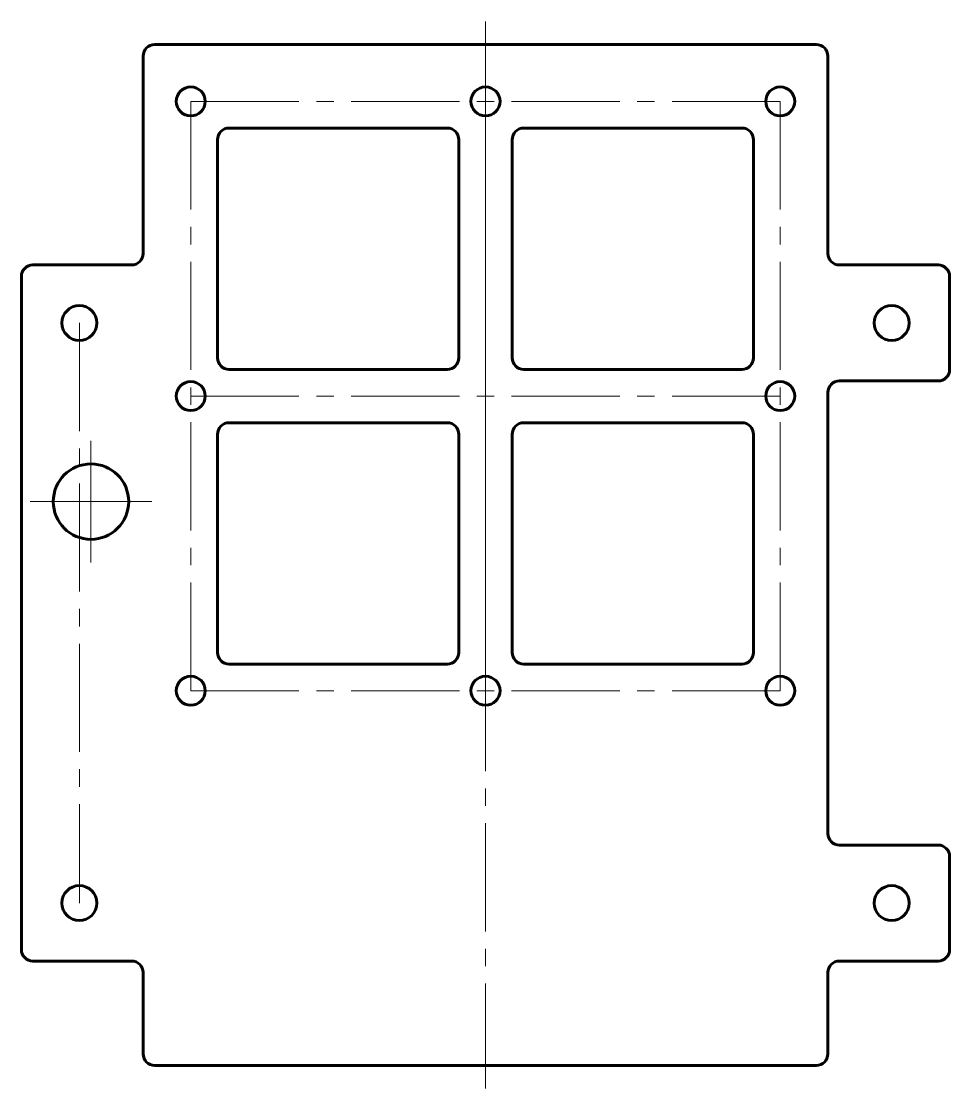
# Model space of a CAD drawing. Header units: millimetres. Extents: x -40 to 40, y -71 to 21.
import ezdxf

# ---------------------------------------------------------------- set-up
doc = ezdxf.new("R2010")
doc.units = ezdxf.units.MM
doc.linetypes.add('K5LT_AXLED', pattern=[13.825, 9.325, -1.5, 1.5, -1.5])
doc.linetypes.add('K5LT_BASIC', pattern=[0])

# ---------------------------------------------------------------- blocks, each defined once
blk = doc.blocks.new('U1')
at = {"color": 30, "linetype": 'K5LT_AXLED', "lineweight": 18, "true_color": 0xff8000}
for q in [(-34, -15.15), (-39.25, -20.4), (-34, -25.65), (-28.75, -20.4)]:
    blk.add_line((-34, -20.4), q, dxfattribs=at)
blk = doc.blocks.new('U0')
at = {"color": 30, "linetype": 'K5LT_AXLED', "lineweight": 18, "true_color": 0xff8000}
for p, q in [((0, 21), (0, -71)), ((-25.4, 14.1), (-25.4, -36.7)), ((25.4, 14.1), (-25.4, 14.1)), ((0, 14.1), (0, -36.7)), ((25.4, -36.7), (25.4, 14.1)), ((-35, -5), (-35, -55)), ((-25.4, -11.3), (25.4, -11.3)), ((-25.4, -36.7), (25.4, -36.7))]:
    blk.add_line(p, q, dxfattribs=at)
at = {"color": 150, "linetype": 'K5LT_BASIC', "lineweight": 60, "true_color": 0x0080ff}
for p, q in [((28.5, 19), (-28.5, 19)), ((-29.5, 18), (-29.5, 1)), ((29.5, 18), (29.5, 1)), ((-3.3, 11.8), (-22.1, 11.8)), ((3.3, 11.8), (22.1, 11.8)), ((3.3, 11.8), (22.1, 11.8)), ((-23.1, -8), (-23.1, 10.8)), ((-2.3, -8), (-2.3, 10.8)), ((2.3, -8), (2.3, 10.8)), ((2.3, -8), (2.3, 10.8)), ((23.1, -8), (23.1, 10.8)), ((23.1, -8), (23.1, 10.8)), ((-39, 0), (-30.5, 0)), ((39, 0), (30.5, 0)), ((38, 0), (31.5, 0)), ((-40, -5), (-40, -1)), ((40, -5), (40, -1)), ((40, -5), (40, -2)), ((-40, -5), (-40, -9)), ((40, -5), (40, -8)), ((40, -5), (40, -9)), ((-40, -9), (-40, -52)), ((-3.3, -9), (-22.1, -9)), ((3.3, -9), (22.1, -9)), ((3.3, -9), (22.1, -9)), ((39, -10), (30.5, -10)), ((38, -10), (31.5, -10)), ((29.5, -11), (29.5, -49)), ((-3.3, -13.6), (-22.1, -13.6)), ((3.3, -13.6), (22.1, -13.6)), ((3.3, -13.6), (22.1, -13.6)), ((3.3, -13.6), (22.1, -13.6)), ((3.3, -13.6), (22.1, -13.6)), ((-23.1, -14.6), (-23.1, -33.4)), ((-2.3, -14.6), (-2.3, -33.4)), ((2.3, -14.6), (2.3, -33.4)), ((2.3, -14.6), (2.3, -33.4)), ((2.3, -14.6), (2.3, -33.4)), ((2.3, -14.6), (2.3, -33.4)), ((23.1, -14.6), (23.1, -33.4)), ((23.1, -14.6), (23.1, -33.4)), ((-3.3, -34.4), (-22.1, -34.4)), ((3.3, -34.4), (22.1, -34.4)), ((3.3, -34.4), (22.1, -34.4)), ((3.3, -34.4), (22.1, -34.4)), ((3.3, -34.4), (22.1, -34.4)), ((39, -50), (30.5, -50)), ((38, -50), (31.5, -50)), ((38, -50), (31.5, -50)), ((38, -50), (31.5, -50)), ((-40, -55), (-40, -51)), ((40, -55), (40, -51)), ((-40, -55), (-40, -52)), ((40, -55), (40, -52)), ((40, -55), (40, -52)), ((40, -55), (40, -52)), ((-40, -55), (-40, -58)), ((-40, -55), (-40, -59)), ((40, -55), (40, -58)), ((40, -55), (40, -58)), ((40, -55), (40, -58)), ((40, -55), (40, -59)), ((-39, -60), (-30.5, -60)), ((-38, -60), (-31.5, -60)), ((39, -60), (30.5, -60)), ((38, -60), (31.5, -60)), ((38, -60), (31.5, -60)), ((38, -60), (31.5, -60)), ((-29.5, -61), (-29.5, -68)), ((29.5, -61), (29.5, -68)), ((-28.5, -69), (28.5, -69))]:
    blk.add_line(p, q, dxfattribs=at)
for centre, radius in [((-25.4, 14.1), 1.25), ((0, 14.1), 1.25), ((25.4, 14.1), 1.25), ((-35, -5), 1.5), ((35, -5), 1.5), ((35, -5), 1.5), ((-25.4, -11.3), 1.25), ((25.4, -11.3), 1.25), ((-34, -20.4), 3.25), ((-25.4, -36.7), 1.25), ((0, -36.7), 1.25), ((25.4, -36.7), 1.25), ((-35, -55), 1.5), ((-35, -55), 1.5), ((35, -55), 1.5), ((35, -55), 1.5), ((35, -55), 1.5), ((35, -55), 1.5)]:
    blk.add_circle(centre, radius, dxfattribs=at)
for centre, start, end in [((-28.5, 18), 90, 180), ((28.5, 18), 0, 90), ((-22.1, 10.8), 90, 180), ((-3.3, 10.8), 0, 90), ((3.3, 10.8), 90, 180), ((3.3, 10.8), 90, 180), ((22.1, 10.8), 0, 90), ((22.1, 10.8), 0, 90), ((-30.5, 1), 270, 0), ((30.5, 1), 180, 270), ((-39, -1), 90, 180), ((39, -1), 0, 90), ((-22.1, -8), 180, 270), ((-3.3, -8), 270, 0), ((3.3, -8), 180, 270), ((3.3, -8), 180, 270), ((22.1, -8), 270, 0), ((22.1, -8), 270, 0), ((39, -9), 270, 0), ((30.5, -11), 90, 180), ((-22.1, -14.6), 90, 180), ((-3.3, -14.6), 0, 90), ((3.3, -14.6), 90, 180), ((3.3, -14.6), 90, 180), ((3.3, -14.6), 90, 180), ((3.3, -14.6), 90, 180), ((22.1, -14.6), 0, 90), ((22.1, -14.6), 0, 90), ((22.1, -14.6), 0, 90), ((22.1, -14.6), 0, 90), ((-22.1, -33.4), 180, 270), ((-3.3, -33.4), 270, 0), ((3.3, -33.4), 180, 270), ((3.3, -33.4), 180, 270), ((3.3, -33.4), 180, 270), ((3.3, -33.4), 180, 270), ((22.1, -33.4), 270, 0), ((22.1, -33.4), 270, 0), ((22.1, -33.4), 270, 0), ((22.1, -33.4), 270, 0), ((30.5, -49), 180, 270), ((39, -51), 0, 90), ((-39, -59), 180, 270), ((39, -59), 270, 0), ((-30.5, -61), 0, 90), ((30.5, -61), 90, 180), ((-28.5, -68), 180, 270), ((28.5, -68), 270, 0)]:
    blk.add_arc(centre, 1, start, end, dxfattribs=at)
blk.add_blockref('U1', (0, 0))

msp = doc.modelspace()

# ---------------------------------------------------------------- block references
msp.add_blockref('U0', (0, 0))

doc.saveas('drawing.dxf')
